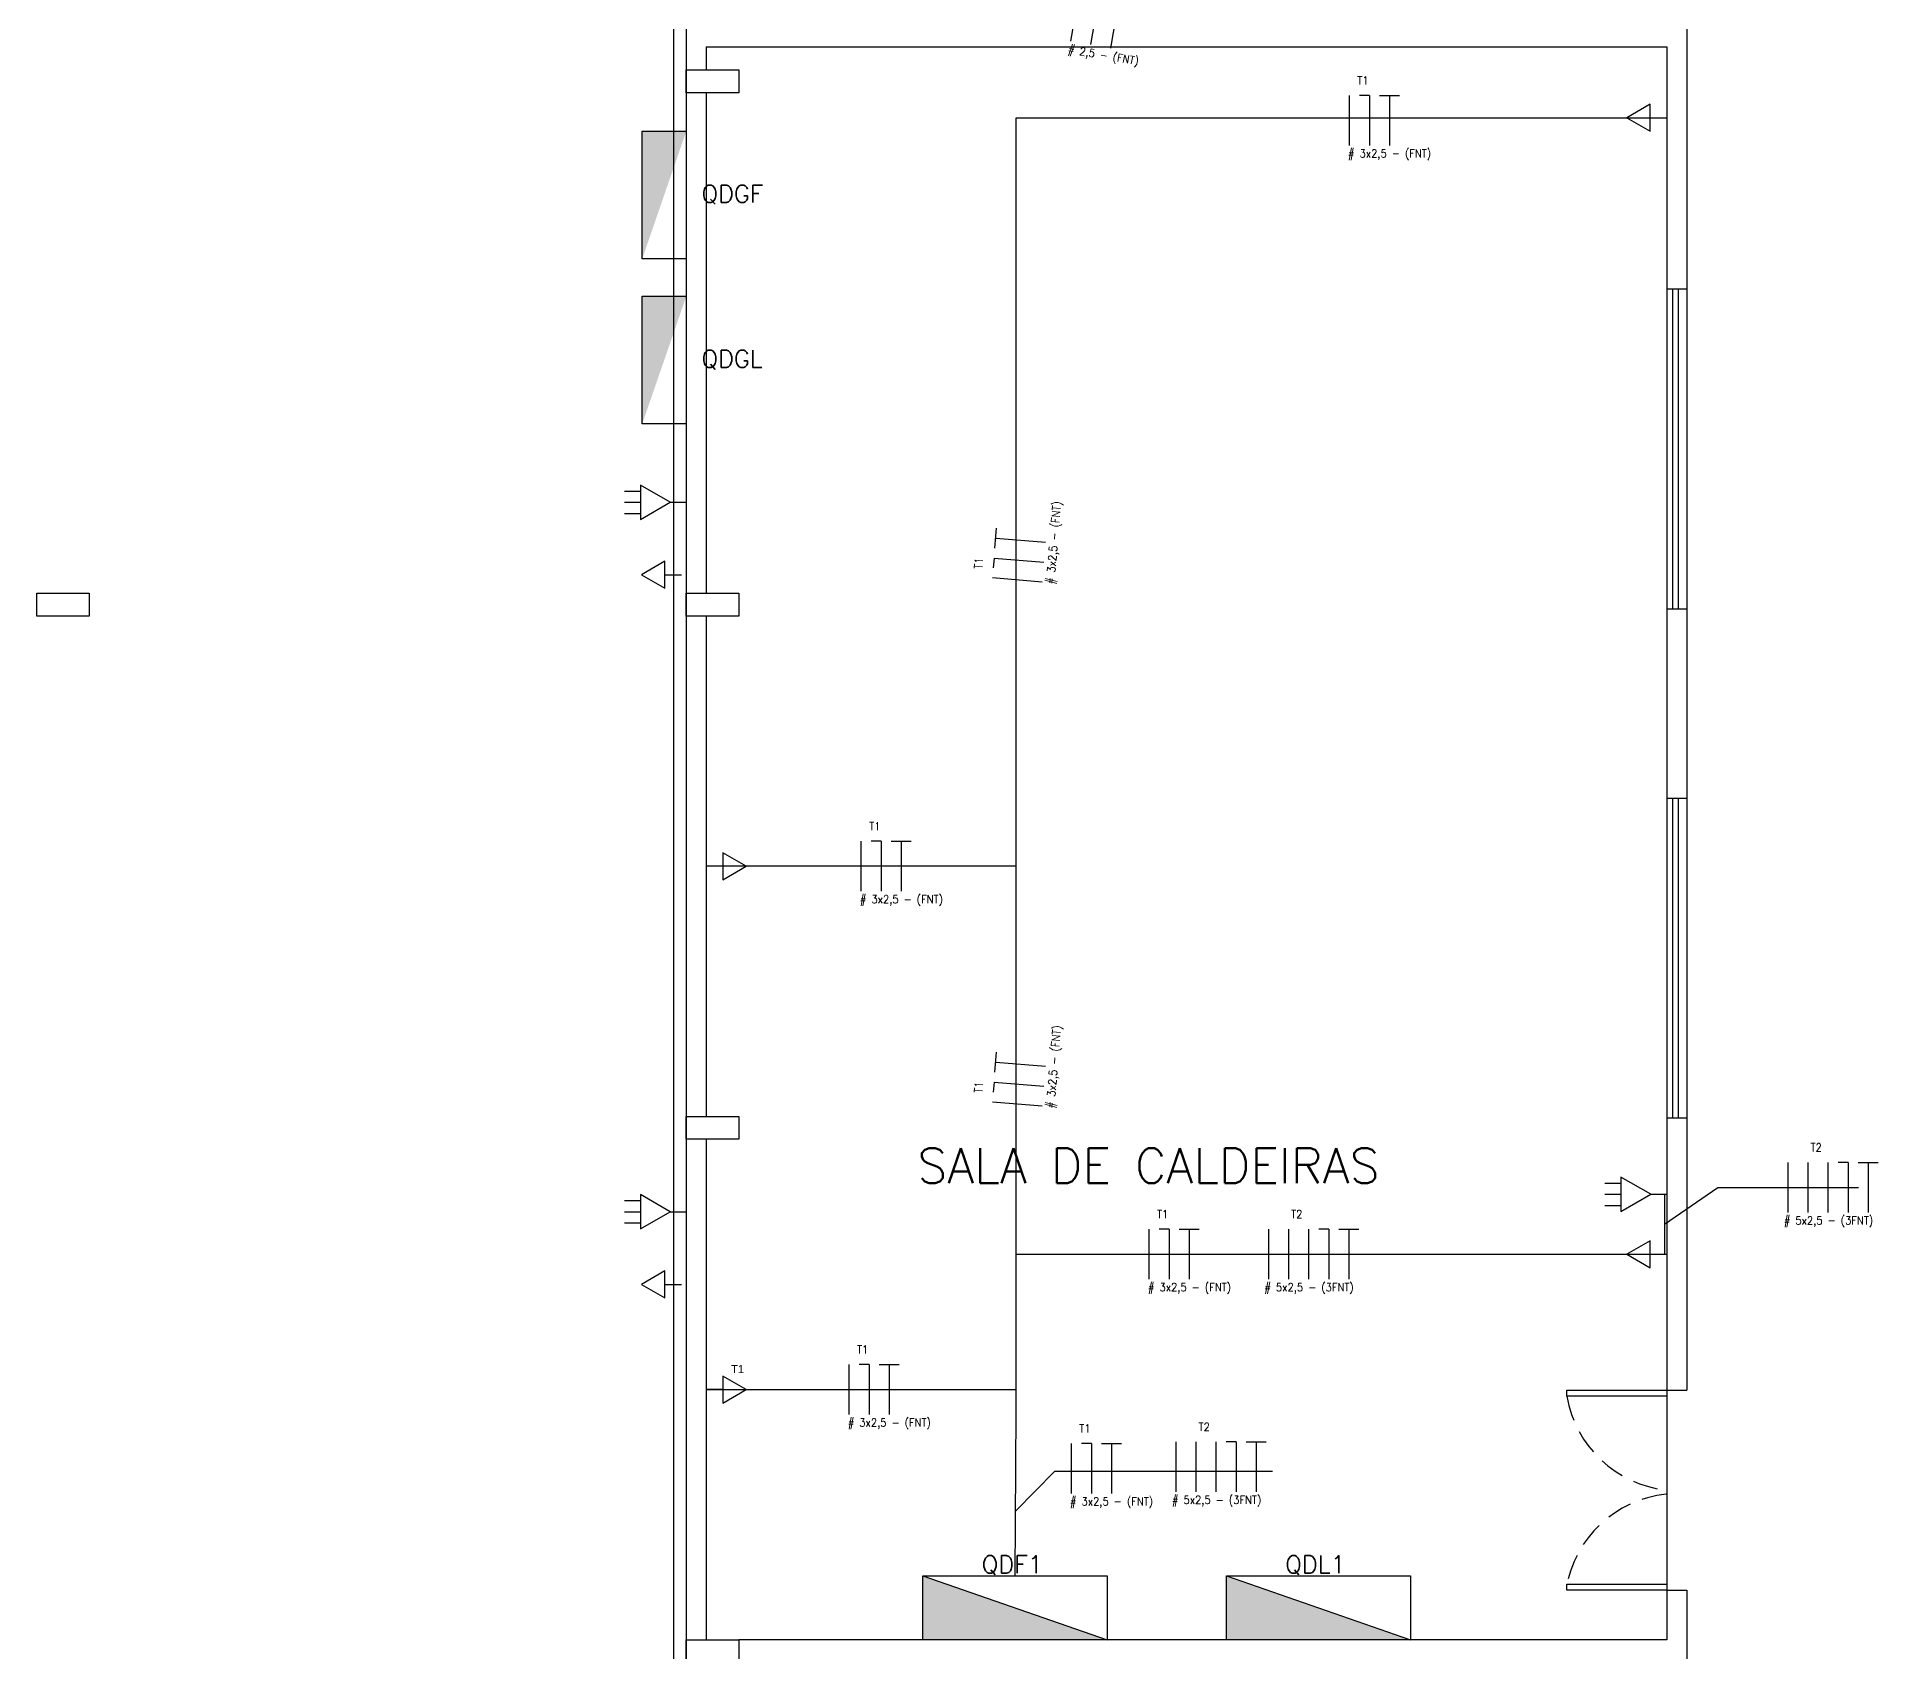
# Model space of a CAD drawing. Extents: x 196 to 641, y -49 to 322.
# Drawn here: x 393.65 to 412.06, y 100.45 to 116.58 of the extents above; entities that cross this region are included whole.
import ezdxf

# ---------------------------------------------------------------- set-up
doc = ezdxf.new("R2010")
doc.units = 0
doc.header["$MEASUREMENT"] = 0
doc.linetypes.add('DASHED2', pattern=[0.375, 0.25, -0.125])
for name, color, linetype in [('_ARQ', 5, 'Continuous'), ('_ARQ-TEXTO', 4, 'Continuous'), ('_COTAS', 4, 'Continuous'), ('_ELT-PONTO', 2, 'Continuous'), ('_ELT-PONTO-TEXTO', 4, 'Continuous'), ('_ELT_ELETRODUTOS', 6, 'Continuous'), ('ELET_FIAÇÃO', 1, 'Continuous')]:
    doc.layers.add(name, color=color, linetype=linetype)
doc.styles.add('textstyle3', font='romans')
doc.styles.add('textstyle4', font='arial.ttf')
doc.styles.add('textstyle6', font='Standard')

# ---------------------------------------------------------------- blocks, each defined once
blk = doc.blocks.new('TOM_Monof_baixa')
at = {"layer": '_ELT-PONTO'}
for p, q in [((0.166, 0), (0, 0)), ((0.399, 0), (0.166, 0.135)), ((0.166, 0.135), (0.166, -0.135)), ((0.166, -0.135), (0.399, 0))]:
    blk.add_line(p, q, dxfattribs=at)
blk = doc.blocks.new('TOM_Trif_Baixa')
at = {"layer": '_ELT-PONTO'}
for p, q in [((-0.619, 0.111), (-0.459, 0.111)), ((-0.619, 0), (-0.459, 0)), ((-0.16, 0), (0, 0)), ((-0.619, -0.111), (-0.459, -0.111))]:
    blk.add_line(p, q, dxfattribs=at)
blk.add_lwpolyline([(-0.16, 0), (-0.459, 0.172), (-0.459, -0.172)], close=True, dxfattribs=at)
blk = doc.blocks.new('FIACAO_LAMP_FNT')
at = {"layer": 'ELET_FIAÇÃO', "color": 4, "linetype": 'Continuous'}
for p, q in [((0, -0.25), (0, 0.25)), ((0.2, 0.25), (0.1, 0.25)), ((0.2, 0.25), (0.2, -0.25)), ((0.3, 0.25), (0.5, 0.25)), ((0.4, 0.25), (0.4, -0.25))]:
    blk.add_line(p, q, dxfattribs=at)
at = {"layer": 'ELET_FIAÇÃO', "color": 4, "linetype": 'Continuous', "style": 'textstyle4'}
for tag, p in [('C', (0.079, 0.36)), ('B', (-0.014, -0.37))]:
    blk.add_attdef(tag, p, '', height=0.08, dxfattribs=at)
blk = doc.blocks.new('FIACAO_LAMP_ELETRO_3FNT')
at = {"layer": 'ELET_FIAÇÃO', "color": 4, "linetype": 'Continuous'}
for p, q in [((0, -0.25), (0, 0.25)), ((0.2, -0.25), (0.2, 0.25)), ((0.4, -0.25), (0.4, 0.25)), ((0.6, 0.25), (0.5, 0.25)), ((0.6, 0.25), (0.6, -0.25)), ((0.7, 0.25), (0.9, 0.25)), ((0.8, 0.25), (0.8, -0.25))]:
    blk.add_line(p, q, dxfattribs=at)
at = {"layer": 'ELET_FIAÇÃO', "color": 4, "linetype": 'Continuous', "style": 'textstyle4'}
for tag, p in [('C', (0.224, 0.36)), ('B', (-0.043, -0.37))]:
    blk.add_attdef(tag, p, '', height=0.08, dxfattribs=at)

msp = doc.modelspace()

# ---------------------------------------------------------------- hatches: boundary and pattern name
at = {"layer": '_ELT-PONTO', "linetype": 'Continuous', "transparency": 33554687}
for points in [[(399.703, 114.364), (400.143, 115.638), (399.703, 115.638)], [(399.703, 112.715), (400.143, 113.988), (399.703, 113.988)], [(404.349, 100.564), (402.509, 101.201), (402.509, 100.564)], [(407.383, 100.564), (405.543, 101.201), (405.543, 100.564)]]:
    msp.add_hatch(color=256, dxfattribs=at).paths.add_polyline_path(points, flags=0)

# ---------------------------------------------------------------- linework, layer by layer
at = {"layer": '_ARQ'}
for p, q in [((410.143, 126.681), (410.143, 103.058)), ((400.143, 126.481), (400.143, 87.995)), ((400.343, 116.481), (409.943, 116.481)), ((400.343, 116.481), (400.343, 116.252)), ((409.943, 116.481), (409.943, 103.058)), ((400.343, 116.022), (400.343, 111.022)), ((409.943, 114.063), (410.143, 114.063)), ((410.005, 110.863), (410.005, 114.061)), ((410.059, 110.863), (410.059, 114.061)), ((400.343, 110.793), (400.343, 105.793)), ((410.143, 110.863), (409.943, 110.863)), ((409.943, 108.974), (410.143, 108.974)), ((410.005, 105.774), (410.005, 108.971)), ((410.059, 105.774), (410.059, 108.971)), ((410.143, 105.774), (409.943, 105.774)), ((400.343, 105.564), (400.343, 100.564)), ((409.943, 103.058), (410.143, 103.058)), ((409.943, 101.058), (410.143, 101.058)), ((409.943, 101.058), (409.943, 100.564)), ((410.143, 101.058), (410.143, 96.394)), ((409.943, 100.564), (400.668, 100.564))]:
    msp.add_line(p, q, dxfattribs=at)
at = {"layer": '_ARQ', "linetype": 'Continuous'}
msp.add_line((409.943, 103.058), (409.943, 101.058), dxfattribs=at)
at = {"layer": '_ARQ'}
for points in [[(400.143, 116.252), (400.668, 116.252), (400.668, 116.022), (400.143, 116.022)], [(393.652, 111.022), (394.176, 111.022), (394.176, 110.793), (393.652, 110.793)], [(400.143, 111.022), (400.668, 111.022), (400.668, 110.793), (400.143, 110.793)], [(400.143, 105.793), (400.668, 105.793), (400.668, 105.564), (400.143, 105.564)], [(400.143, 100.564), (400.668, 100.564), (400.668, 100.335), (400.143, 100.335)]]:
    msp.add_lwpolyline(points, close=True, dxfattribs=at)
at = {"layer": '_ARQ', "linetype": 'Continuous'}
for points in [[(409.943, 102.998), (408.943, 102.998), (408.943, 103.058), (409.943, 103.058)], [(409.943, 101.058), (408.943, 101.058), (408.943, 101.118), (409.943, 101.118)]]:
    msp.add_lwpolyline(points, close=True, dxfattribs=at)
at = {"layer": '_ARQ', "linetype": 'DASHED2'}
for centre, start, end in [((410.064, 103.188), 189.6213, 263.9217), ((410.056, 100.888), 96.0783, 170.3787)]:
    msp.add_arc(centre, 1.136, start, end, dxfattribs=at)
at = {"layer": '_ELT-PONTO', "linetype": 'Continuous'}
for p, q in [((402.509, 101.201), (404.349, 100.564)), ((405.543, 101.201), (407.383, 100.564))]:
    msp.add_line(p, q, dxfattribs=at)
for points in [[(399.703, 115.638), (400.143, 115.638), (400.143, 114.364), (399.703, 114.364)], [(399.703, 113.988), (400.143, 113.988), (400.143, 112.715), (399.703, 112.715)], [(402.509, 100.564), (402.509, 101.201), (404.349, 101.201), (404.349, 100.564)], [(405.543, 100.564), (405.543, 101.201), (407.383, 101.201), (407.383, 100.564)]]:
    msp.add_lwpolyline(points, close=True, dxfattribs=at)
at = {"layer": '_ELT_ELETRODUTOS', "linetype": 'Continuous'}
for p, q in [((400.017, 88.125), (400.017, 122.941)), ((403.441, 107.308), (403.441, 115.772)), ((403.441, 115.772), (409.943, 115.772)), ((403.441, 108.293), (400.343, 108.293)), ((403.441, 103.639), (403.441, 107.308)), ((409.92, 104.715), (410.453, 105.084)), ((409.92, 105.015), (409.92, 104.416)), ((410.453, 105.084), (411.859, 105.084)), ((403.441, 104.416), (409.943, 104.416)), ((403.441, 102.841), (403.441, 103.639)), ((400.343, 103.064), (403.441, 103.064)), ((403.429, 101.201), (403.441, 102.841)), ((403.435, 101.847), (403.826, 102.247)), ((403.826, 102.247), (406.002, 102.247))]:
    msp.add_line(p, q, dxfattribs=at)

# ---------------------------------------------------------------- block references
at = {"layer": '_COTAS', "linetype": 'Continuous', "rotation": 180}
for p in [(409.943, 115.772), (400.094, 111.205), (409.943, 104.416), (400.094, 104.115)]:
    msp.add_blockref('TOM_Monof_baixa', p, dxfattribs=at)
at = {"layer": '_COTAS', "linetype": 'Continuous'}
for name, p in [('TOM_Trif_Baixa', (400.143, 111.93)), ('TOM_Monof_baixa', (400.343, 108.293)), ('TOM_Trif_Baixa', (409.943, 105.015)), ('TOM_Trif_Baixa', (400.143, 104.841)), ('TOM_Monof_baixa', (400.343, 103.064))]:
    msp.add_blockref(name, p, dxfattribs=at)
at = {"layer": '_ELT_ELETRODUTOS', "linetype": 'Continuous'}
ref = msp.add_blockref('FIACAO_LAMP_FNT', (404.03, 116.783), dxfattribs=dict(at, rotation=350.2023830692978))
ref.add_attrib('B', '# 2,5 - (FNT)', (403.954, 116.42), dxfattribs={"layer": 'ELET_FIAÇÃO', "color": 4, "linetype": 'Continuous', "height": 0.08, "rotation": 350.2024, "style": 'textstyle6'})
ref.add_attrib('C', 'QDF0-T1', (404.169, 117.124), dxfattribs={"layer": 'ELET_FIAÇÃO', "color": 4, "linetype": 'Continuous', "height": 0.08, "rotation": 350.2024, "style": 'textstyle6'})
ref = msp.add_blockref('FIACAO_LAMP_FNT', (406.771, 115.746), dxfattribs=at)
ref.add_attrib('B', '# 3x2,5 - (FNT)', (406.757, 115.376), dxfattribs={"layer": 'ELET_FIAÇÃO', "color": 4, "linetype": 'Continuous', "height": 0.08, "style": 'textstyle6'})
ref.add_attrib('C', 'T1', (406.85, 116.106), dxfattribs={"layer": 'ELET_FIAÇÃO', "color": 4, "linetype": 'Continuous', "height": 0.08, "style": 'textstyle6'})
ref = msp.add_blockref('FIACAO_LAMP_FNT', (403.452, 111.153), dxfattribs=dict(at, rotation=85.29258830662572))
ref.add_attrib('B', '# 3x2,5 - (FNT)', (403.82, 111.109), dxfattribs={"layer": 'ELET_FIAÇÃO', "color": 4, "linetype": 'Continuous', "height": 0.08, "rotation": 85.2926, "style": 'textstyle6'})
ref.add_attrib('C', 'T1', (403.1, 111.261), dxfattribs={"layer": 'ELET_FIAÇÃO', "color": 4, "linetype": 'Continuous', "height": 0.08, "rotation": 85.2926, "style": 'textstyle6'})
ref = msp.add_blockref('FIACAO_LAMP_FNT', (401.892, 108.293), dxfattribs=at)
ref.add_attrib('B', '# 3x2,5 - (FNT)', (401.878, 107.923), dxfattribs={"layer": 'ELET_FIAÇÃO', "color": 4, "linetype": 'Continuous', "height": 0.08, "style": 'textstyle6'})
ref.add_attrib('C', 'T1', (401.971, 108.653), dxfattribs={"layer": 'ELET_FIAÇÃO', "color": 4, "linetype": 'Continuous', "height": 0.08, "style": 'textstyle6'})
ref = msp.add_blockref('FIACAO_LAMP_FNT', (403.452, 105.916), dxfattribs=dict(at, rotation=85.29258830662572))
ref.add_attrib('B', '# 3x2,5 - (FNT)', (403.82, 105.872), dxfattribs={"layer": 'ELET_FIAÇÃO', "color": 4, "linetype": 'Continuous', "height": 0.08, "rotation": 85.2926, "style": 'textstyle6'})
ref.add_attrib('C', 'T1', (403.1, 106.024), dxfattribs={"layer": 'ELET_FIAÇÃO', "color": 4, "linetype": 'Continuous', "height": 0.08, "rotation": 85.2926, "style": 'textstyle6'})
ref = msp.add_blockref('FIACAO_LAMP_ELETRO_3FNT', (411.156, 105.084), dxfattribs=at)
ref.add_attrib('C', 'T2', (411.38, 105.444), dxfattribs={"layer": 'ELET_FIAÇÃO', "color": 4, "linetype": 'Continuous', "height": 0.08, "style": 'textstyle6'})
ref.add_attrib('B', '# 5x2,5 - (3FNT)', (411.113, 104.714), dxfattribs={"layer": 'ELET_FIAÇÃO', "color": 4, "linetype": 'Continuous', "height": 0.08, "style": 'textstyle6'})
ref = msp.add_blockref('FIACAO_LAMP_FNT', (404.77, 104.416), dxfattribs=at)
ref.add_attrib('B', '# 3x2,5 - (FNT)', (404.757, 104.046), dxfattribs={"layer": 'ELET_FIAÇÃO', "color": 4, "linetype": 'Continuous', "height": 0.08, "style": 'textstyle6'})
ref.add_attrib('C', 'T1', (404.849, 104.776), dxfattribs={"layer": 'ELET_FIAÇÃO', "color": 4, "linetype": 'Continuous', "height": 0.08, "style": 'textstyle6'})
ref = msp.add_blockref('FIACAO_LAMP_ELETRO_3FNT', (405.964, 104.416), dxfattribs=at)
ref.add_attrib('C', 'T2', (406.188, 104.776), dxfattribs={"layer": 'ELET_FIAÇÃO', "color": 4, "linetype": 'Continuous', "height": 0.08, "style": 'textstyle6'})
ref.add_attrib('B', '# 5x2,5 - (3FNT)', (405.921, 104.046), dxfattribs={"layer": 'ELET_FIAÇÃO', "color": 4, "linetype": 'Continuous', "height": 0.08, "style": 'textstyle6'})
ref = msp.add_blockref('FIACAO_LAMP_FNT', (401.771, 103.064), dxfattribs=at)
ref.add_attrib('B', '# 3x2,5 - (FNT)', (401.757, 102.694), dxfattribs={"layer": 'ELET_FIAÇÃO', "color": 4, "linetype": 'Continuous', "height": 0.08, "style": 'textstyle6'})
ref.add_attrib('C', 'T1', (401.85, 103.424), dxfattribs={"layer": 'ELET_FIAÇÃO', "color": 4, "linetype": 'Continuous', "height": 0.08, "style": 'textstyle6'})
ref = msp.add_blockref('FIACAO_LAMP_FNT', (403.992, 102.276), dxfattribs=at)
ref.add_attrib('B', '# 3x2,5 - (FNT)', (403.978, 101.906), dxfattribs={"layer": 'ELET_FIAÇÃO', "color": 4, "linetype": 'Continuous', "height": 0.08, "style": 'textstyle6'})
ref.add_attrib('C', 'T1', (404.071, 102.636), dxfattribs={"layer": 'ELET_FIAÇÃO', "color": 4, "linetype": 'Continuous', "height": 0.08, "style": 'textstyle6'})
ref = msp.add_blockref('FIACAO_LAMP_ELETRO_3FNT', (405.04, 102.291), dxfattribs=at)
ref.add_attrib('C', 'T2', (405.264, 102.651), dxfattribs={"layer": 'ELET_FIAÇÃO', "color": 4, "linetype": 'Continuous', "height": 0.08, "style": 'textstyle6'})
ref.add_attrib('B', '# 5x2,5 - (3FNT)', (404.997, 101.921), dxfattribs={"layer": 'ELET_FIAÇÃO', "color": 4, "linetype": 'Continuous', "height": 0.08, "style": 'textstyle6'})

# ---------------------------------------------------------------- texts
at = {"layer": '_ARQ-TEXTO', "style": 'textstyle3'}
msp.add_text('SALA DE CALDEIRAS', height=0.35, dxfattribs=at).set_placement((402.452, 105.126))
at = {"layer": '_ELT-PONTO-TEXTO', "style": 'textstyle3'}
for s, p in [('QDGF', (400.295, 114.924)), ('QDGL', (400.295, 113.275)), ('QDF1', (403.096, 101.228)), ('QDL1', (406.13, 101.228))]:
    msp.add_text(s, height=0.176, dxfattribs=at).set_placement(p)
at = {"layer": 'ELET_FIAÇÃO', "color": 4, "linetype": 'Continuous', "style": 'textstyle4'}
msp.add_attdef('T1', (400.59, 103.228), '', height=0.08, dxfattribs=at)

doc.saveas('drawing.dxf')
